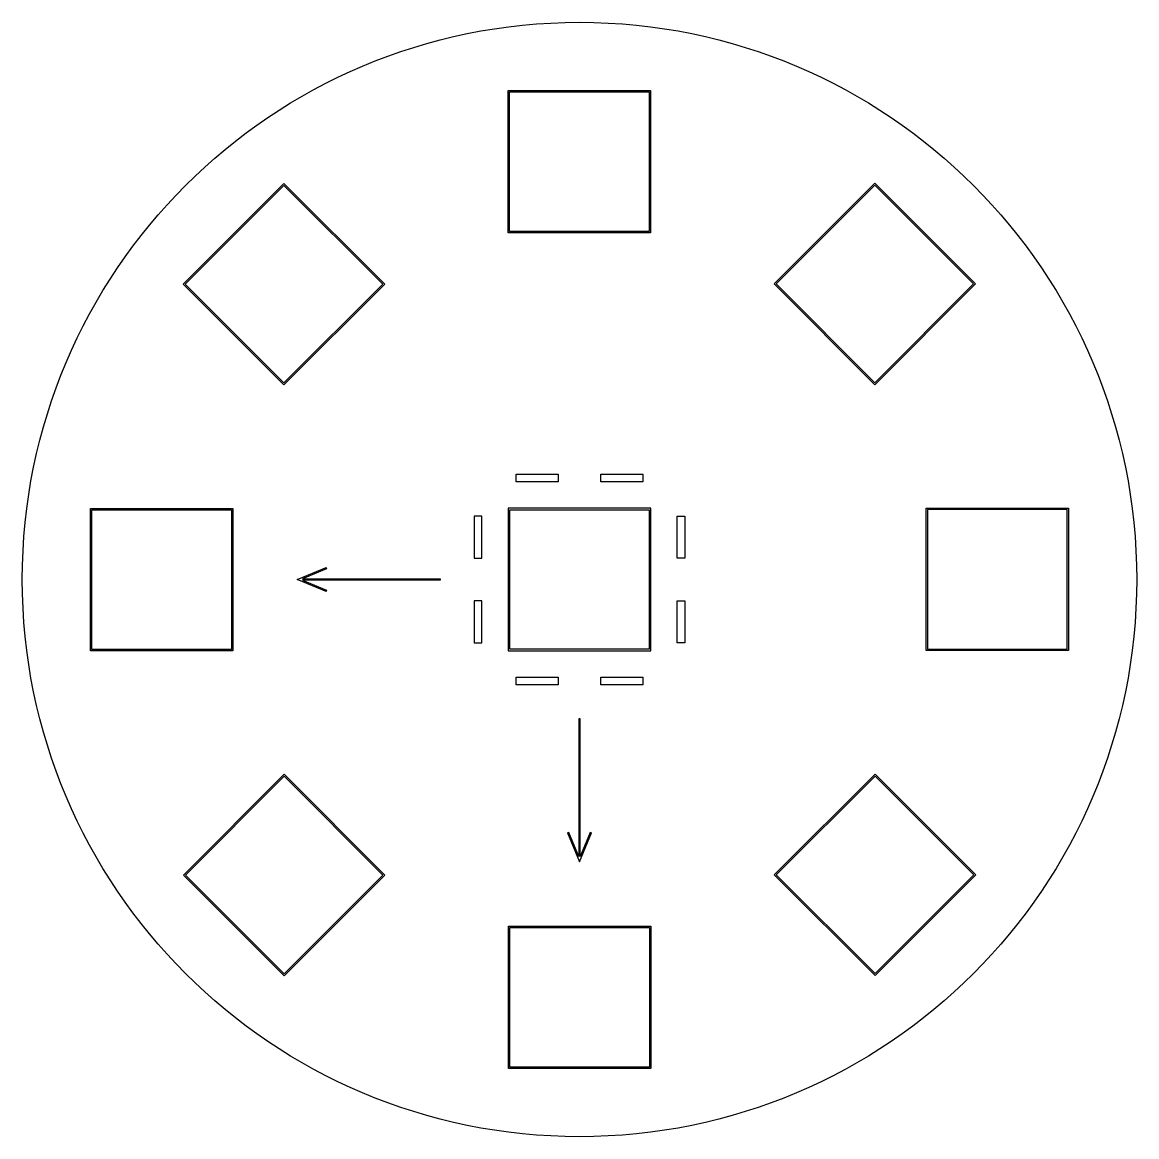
# Model space of a CAD drawing. Header units: millimetres. Extents: x -200 to 200, y -200 to 200.
import ezdxf

# ---------------------------------------------------------------- set-up
doc = ezdxf.new("R2010")
doc.units = ezdxf.units.MM
doc.layers.add('Engrave', color=1, linetype='Continuous')

msp = doc.modelspace()

# ---------------------------------------------------------------- linework, layer by layer
for points in [[(-22.7, 37.8), (-7.7, 37.8), (-7.7, 35), (-22.7, 35)], [(7.7, 35), (7.7, 37.8), (22.7, 37.8), (22.7, 35)], [(-37.8, 7.7), (-35, 7.7), (-35, 22.7), (-37.8, 22.7)], [(37.8, 22.7), (37.8, 7.7), (35, 7.7), (35, 22.7)], [(-35, -7.7), (-37.8, -7.7), (-37.8, -22.7), (-35, -22.7)], [(35, -7.7), (37.8, -7.7), (37.8, -22.7), (35, -22.7)], [(-7.7, -35), (-7.7, -37.8), (-22.7, -37.8), (-22.7, -35)], [(22.7, -37.8), (7.7, -37.8), (7.7, -35), (22.7, -35)]]:
    msp.add_lwpolyline(points, close=True)
msp.add_circle((0, 0), 200)
at = {"layer": 'Engrave'}
for points in [[(25.5, 124.4), (-25.6, 124.4), (-25.6, 175.5), (25.5, 175.5)], [(25, 175), (25, 124.9), (-25.1, 124.9), (-25.1, 175)], [(-69.93, 106), (-106.07, 69.86), (-142.2, 106), (-106.07, 142.13)], [(-106.07, 141.42), (-70.64, 106), (-106.07, 70.57), (-141.49, 106)], [(106, 69.93), (69.86, 106.07), (106, 142.2), (142.13, 106.07)], [(141.42, 106.07), (106, 70.64), (70.57, 106.07), (106, 141.49)], [(-124.4, 25.5), (-124.4, -25.6), (-175.5, -25.6), (-175.5, 25.5)], [(-175, 25), (-124.9, 25), (-124.9, -25.1), (-175, -25.1)], [(-25.55, -25.55), (25.55, -25.55), (25.55, 25.55), (-25.55, 25.55)], [(-25.05, 25.05), (25.05, 25.05), (25.05, -25.05), (-25.05, -25.05)], [(175.5, -25.5), (124.4, -25.5), (124.4, 25.6), (175.5, 25.6)], [(175, 25.1), (124.9, 25.1), (124.9, -25), (175, -25)], [(-90.76, 3.83), (-99.4, 0.25), (-50, 0.25), (-50, 0), (-50, -0.25), (-99.4, -0.25), (-90.76, -3.83), (-90.95, -4.29), (-101.31, 0), (-90.95, 4.29)], [(-0.25, -50), (-0.25, -99.4), (-3.83, -90.76), (-4.29, -90.95), (0, -101.31), (4.29, -90.95), (3.83, -90.76), (0.25, -99.4), (0.25, -50), (0, -50)], [(-106, -69.93), (-69.86, -106.07), (-106, -142.2), (-142.13, -106.07)], [(-141.42, -106.07), (-106, -70.64), (-70.57, -106.07), (-106, -141.49)], [(69.93, -106), (106.07, -69.86), (142.2, -106), (106.07, -142.13)], [(106.07, -141.42), (70.64, -106), (106.07, -70.57), (141.49, -106)], [(-25.5, -124.4), (25.6, -124.4), (25.6, -175.5), (-25.5, -175.5)], [(-25, -175), (-25, -124.9), (25.1, -124.9), (25.1, -175)]]:
    msp.add_lwpolyline(points, close=True, dxfattribs=at)
msp.add_lwpolyline([(-50, 0), (-50, -0.25), (-99.4, -0.25), (-90.76, -3.83), (-90.95, -4.29), (-101.31, 0)], dxfattribs=at)

doc.saveas('drawing.dxf')
